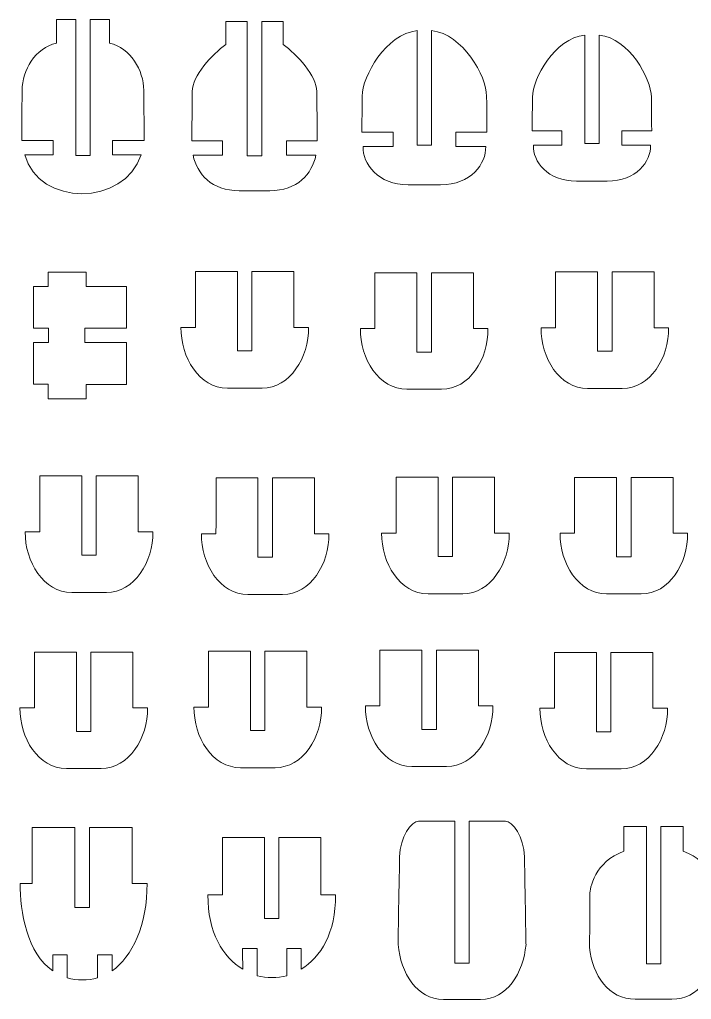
# Model space of a CAD drawing. Header units: centimetres. Extents: x -274 to 74, y -9 to 422.
# Drawn here: x -267.2 to -127.5, y -5.2 to 198.4 of the extents above; entities that cross this region are included whole.
import ezdxf

# ---------------------------------------------------------------- set-up
doc = ezdxf.new("R2010")
doc.units = ezdxf.units.CM
doc.header["$MEASUREMENT"] = 0
doc.layers.add('Camada 1', color=7, linetype='Continuous')

msp = doc.modelspace()

# ---------------------------------------------------------------- linework, layer by layer
at = {"layer": 'Camada 1', "lineweight": 9}
for points, knots in [([(-241.3261, 173.3201), (-241.3261, 173.3201), (-241.3904, 183.7227), (-241.3904, 183.7227), (-241.3904, 183.7227), (-241.4166, 187.9784), (-244.1126, 192.4433), (-248.5215, 193.56), (-248.5215, 193.56), (-248.5215, 193.56), (-248.5215, 198.4332), (-248.5215, 198.4332), (-248.5215, 198.4332), (-248.5215, 198.4332), (-252.5417, 198.4332), (-252.5417, 198.4332), (-252.5417, 198.4332), (-252.5417, 198.4332), (-252.5417, 170.1746), (-252.5417, 170.1746), (-252.5417, 170.1746), (-252.5417, 170.1746), (-255.5417, 170.1746), (-255.5417, 170.1746), (-255.5417, 170.1746), (-255.5417, 170.1746), (-255.5417, 198.4332), (-255.5417, 198.4332), (-255.5417, 198.4332), (-255.5417, 198.4332), (-259.5619, 198.4332), (-259.5619, 198.4332), (-259.5619, 198.4332), (-259.5619, 198.4332), (-259.5619, 193.56), (-259.5619, 193.56), (-259.5619, 193.56), (-263.9708, 192.4433), (-266.6669, 187.9784), (-266.6931, 183.7227), (-266.6931, 183.7227), (-266.6931, 183.7227), (-266.7571, 173.3201), (-266.7571, 173.3201), (-266.7571, 173.3201), (-266.7571, 173.3201), (-260.2233, 173.3201), (-260.2233, 173.3201), (-260.2233, 173.3201), (-260.2233, 173.3201), (-260.2233, 170.3201), (-260.2233, 170.3201), (-260.2233, 170.3201), (-260.2233, 170.3201), (-266.1466, 170.3201), (-266.1466, 170.3201), (-266.1466, 170.3201), (-263.2126, 159.5409), (-245.3826, 159.5698), (-241.9369, 170.3201), (-241.9369, 170.3201), (-241.9369, 170.3201), (-247.8601, 170.3201), (-247.8601, 170.3201), (-247.8601, 170.3201), (-247.8601, 170.3201), (-247.8601, 173.3201), (-247.8601, 173.3201), (-247.8601, 173.3201), (-247.8601, 173.3201), (-241.3261, 173.3201), (-241.3261, 173.3201)], [0, 0, 0, 0, 0.05263158, 0.05263158, 0.05263158, 0.05263159, 0.10526316, 0.10526316, 0.10526316, 0.10526317, 0.15789474, 0.15789474, 0.15789474, 0.15789475, 0.21052632, 0.21052632, 0.21052632, 0.21052633, 0.26315789, 0.26315789, 0.26315789, 0.2631579, 0.31578947, 0.31578947, 0.31578947, 0.31578948, 0.36842105, 0.36842105, 0.36842105, 0.36842106, 0.42105263, 0.42105263, 0.42105263, 0.42105264, 0.47368421, 0.47368421, 0.47368421, 0.47368422, 0.52631579, 0.52631579, 0.52631579, 0.5263158, 0.57894737, 0.57894737, 0.57894737, 0.57894738, 0.63157895, 0.63157895, 0.63157895, 0.63157896, 0.68421053, 0.68421053, 0.68421053, 0.68421054, 0.73684211, 0.73684211, 0.73684211, 0.73684212, 0.78947368, 0.78947368, 0.78947368, 0.78947369, 0.84210526, 0.84210526, 0.84210526, 0.84210527, 0.89473684, 0.89473684, 0.89473684, 0.89473685, 1, 1, 1, 1]), ([(-205.5788, 170.2279), (-206.4259, 166.3791), (-209.4458, 162.8423), (-215.1726, 162.8607), (-215.1726, 162.8607), (-215.1726, 162.8607), (-221.5482, 162.8607), (-221.5482, 162.8607), (-221.5482, 162.8607), (-227.275, 162.8423), (-230.2947, 166.3791), (-231.142, 170.2279), (-231.142, 170.2279), (-231.142, 170.2279), (-225.0188, 170.2279), (-225.0188, 170.2279), (-225.0188, 170.2279), (-225.0188, 170.2279), (-225.0188, 173.2279), (-225.0188, 173.2279), (-225.0188, 173.2279), (-225.0188, 173.2279), (-231.3919, 173.2279), (-231.3919, 173.2279), (-231.3919, 173.2279), (-231.3919, 173.2279), (-231.3257, 183.503), (-231.3257, 183.503), (-231.3257, 183.503), (-231.3054, 186.6691), (-227.1347, 191.3128), (-224.3352, 193.2345), (-224.3352, 193.2345), (-224.3352, 193.2345), (-224.3352, 198.0554), (-224.3352, 198.0554), (-224.3352, 198.0554), (-224.3352, 198.0554), (-219.8603, 198.0554), (-219.8603, 198.0554), (-219.8603, 198.0554), (-219.8603, 198.0554), (-219.8603, 170.1002), (-219.8603, 170.1002), (-219.8603, 170.1002), (-219.8603, 170.1002), (-216.8603, 170.1002), (-216.8603, 170.1002), (-216.8603, 170.1002), (-216.8603, 170.1002), (-216.8603, 198.0554), (-216.8603, 198.0554), (-216.8603, 198.0554), (-216.8603, 198.0554), (-212.3856, 198.0554), (-212.3856, 198.0554), (-212.3856, 198.0554), (-212.3856, 198.0554), (-212.3856, 193.2345), (-212.3856, 193.2345), (-212.3856, 193.2345), (-209.5861, 191.3128), (-205.4154, 186.6692), (-205.3951, 183.503), (-205.3951, 183.503), (-205.3951, 183.503), (-205.3288, 173.2279), (-205.3288, 173.2279), (-205.3288, 173.2279), (-205.3288, 173.2279), (-211.7019, 173.2279), (-211.7019, 173.2279), (-211.7019, 173.2279), (-211.7019, 173.2279), (-211.7019, 170.2279), (-211.7019, 170.2279), (-211.7019, 170.2279), (-211.7019, 170.2279), (-205.5788, 170.2279), (-205.5788, 170.2279)], [0, 0, 0, 0, 0.04761905, 0.04761905, 0.04761905, 0.04761906, 0.0952381, 0.0952381, 0.0952381, 0.09523811, 0.14285714, 0.14285714, 0.14285714, 0.14285715, 0.19047619, 0.19047619, 0.19047619, 0.1904762, 0.23809524, 0.23809524, 0.23809524, 0.23809525, 0.28571429, 0.28571429, 0.28571429, 0.2857143, 0.33333333, 0.33333333, 0.33333333, 0.33333334, 0.38095238, 0.38095238, 0.38095238, 0.38095239, 0.42857143, 0.42857143, 0.42857143, 0.42857144, 0.47619048, 0.47619048, 0.47619048, 0.47619049, 0.52380952, 0.52380952, 0.52380952, 0.52380953, 0.57142857, 0.57142857, 0.57142857, 0.57142858, 0.61904762, 0.61904762, 0.61904762, 0.61904763, 0.66666667, 0.66666667, 0.66666667, 0.66666668, 0.71428571, 0.71428571, 0.71428571, 0.71428572, 0.76190476, 0.76190476, 0.76190476, 0.76190477, 0.80952381, 0.80952381, 0.80952381, 0.80952382, 0.85714286, 0.85714286, 0.85714286, 0.85714287, 0.9047619, 0.9047619, 0.9047619, 0.90476191, 1, 1, 1, 1]), ([(-170.2799, 172.0264), (-170.142, 168.5402), (-173.3573, 164.0174), (-179.689, 164.106), (-179.689, 164.106), (-179.689, 164.106), (-186.3746, 164.106), (-186.3746, 164.106), (-186.3746, 164.106), (-192.7063, 164.0174), (-195.9215, 168.5402), (-195.7837, 172.0264), (-195.7837, 172.0264), (-195.7837, 172.0264), (-189.5477, 172.0264), (-189.5477, 172.0264), (-189.5477, 172.0264), (-189.5477, 172.0264), (-189.5477, 175.0264), (-189.5477, 175.0264), (-189.5477, 175.0264), (-189.5477, 175.0264), (-196.0407, 175.0264), (-196.0407, 175.0264), (-196.0407, 175.0264), (-196.0407, 175.0264), (-195.9725, 182.5008), (-195.9725, 182.5008), (-195.9725, 182.5008), (-195.9147, 186.7136), (-191.0835, 195.3947), (-184.5318, 196.1465), (-184.5318, 196.1465), (-184.5318, 196.1465), (-184.5318, 172.3127), (-184.5318, 172.3127), (-184.5318, 172.3127), (-184.5318, 172.3127), (-181.5318, 172.3127), (-181.5318, 172.3127), (-181.5318, 172.3127), (-181.5318, 172.3127), (-181.5318, 196.1465), (-181.5318, 196.1465), (-181.5318, 196.1465), (-174.9801, 195.3947), (-170.149, 186.7136), (-170.0911, 182.5008), (-170.0911, 182.5008), (-170.0911, 182.5008), (-170.0228, 175.0264), (-170.0228, 175.0264), (-170.0228, 175.0264), (-170.0228, 175.0264), (-176.5159, 175.0264), (-176.5159, 175.0264), (-176.5159, 175.0264), (-176.5159, 175.0264), (-176.5159, 172.0264), (-176.5159, 172.0264), (-176.5159, 172.0264), (-176.5159, 172.0264), (-170.2799, 172.0264), (-170.2799, 172.0264)], [0, 0, 0, 0, 0.05882353, 0.05882353, 0.05882353, 0.05882354, 0.11764706, 0.11764706, 0.11764706, 0.11764707, 0.17647059, 0.17647059, 0.17647059, 0.1764706, 0.23529412, 0.23529412, 0.23529412, 0.23529413, 0.29411765, 0.29411765, 0.29411765, 0.29411766, 0.35294118, 0.35294118, 0.35294118, 0.35294119, 0.41176471, 0.41176471, 0.41176471, 0.41176472, 0.47058824, 0.47058824, 0.47058824, 0.47058825, 0.52941176, 0.52941176, 0.52941176, 0.52941177, 0.58823529, 0.58823529, 0.58823529, 0.5882353, 0.64705882, 0.64705882, 0.64705882, 0.64705883, 0.70588235, 0.70588235, 0.70588235, 0.70588236, 0.76470588, 0.76470588, 0.76470588, 0.76470589, 0.82352941, 0.82352941, 0.82352941, 0.82352942, 0.88235294, 0.88235294, 0.88235294, 0.88235295, 1, 1, 1, 1]), ([(-136.0126, 172.2994), (-135.8809, 168.9999), (-138.9523, 164.7988), (-145.0004, 164.8825), (-145.0004, 164.8825), (-145.0004, 164.8825), (-151.3869, 164.8825), (-151.3869, 164.8825), (-151.3869, 164.8825), (-157.4348, 164.7988), (-160.5064, 168.9999), (-160.3745, 172.2994), (-160.3745, 172.2994), (-160.3745, 172.2994), (-154.4178, 172.2994), (-154.4178, 172.2994), (-154.4178, 172.2994), (-154.4178, 172.2994), (-154.4178, 175.2994), (-154.4178, 175.2994), (-154.4178, 175.2994), (-154.4178, 175.2994), (-160.6203, 175.2994), (-160.6203, 175.2994), (-160.6203, 175.2994), (-160.6203, 175.2994), (-160.5552, 182.294), (-160.5552, 182.294), (-160.5552, 182.294), (-160.4998, 186.2817), (-155.9521, 194.4986), (-149.6936, 195.2103), (-149.6936, 195.2103), (-149.6936, 195.2103), (-149.6936, 172.6505), (-149.6936, 172.6505), (-149.6936, 172.6505), (-149.6936, 172.6505), (-146.6936, 172.6505), (-146.6936, 172.6505), (-146.6936, 172.6505), (-146.6936, 172.6505), (-146.6936, 195.2103), (-146.6936, 195.2103), (-146.6936, 195.2103), (-140.4352, 194.4986), (-135.8875, 186.2817), (-135.8321, 182.294), (-135.8321, 182.294), (-135.8321, 182.294), (-135.767, 175.2994), (-135.767, 175.2994), (-135.767, 175.2994), (-135.767, 175.2994), (-141.9694, 175.2994), (-141.9694, 175.2994), (-141.9694, 175.2994), (-141.9694, 175.2994), (-141.9694, 172.2994), (-141.9694, 172.2994), (-141.9694, 172.2994), (-141.9694, 172.2994), (-136.0126, 172.2994), (-136.0126, 172.2994)], [0, 0, 0, 0, 0.05882353, 0.05882353, 0.05882353, 0.05882354, 0.11764706, 0.11764706, 0.11764706, 0.11764707, 0.17647059, 0.17647059, 0.17647059, 0.1764706, 0.23529412, 0.23529412, 0.23529412, 0.23529413, 0.29411765, 0.29411765, 0.29411765, 0.29411766, 0.35294118, 0.35294118, 0.35294118, 0.35294119, 0.41176471, 0.41176471, 0.41176471, 0.41176472, 0.47058824, 0.47058824, 0.47058824, 0.47058825, 0.52941176, 0.52941176, 0.52941176, 0.52941177, 0.58823529, 0.58823529, 0.58823529, 0.5882353, 0.64705882, 0.64705882, 0.64705882, 0.64705883, 0.70588235, 0.70588235, 0.70588235, 0.70588236, 0.76470588, 0.76470588, 0.76470588, 0.76470589, 0.82352941, 0.82352941, 0.82352941, 0.82352942, 0.88235294, 0.88235294, 0.88235294, 0.88235295, 1, 1, 1, 1]), ([(-244.9634, 134.2866), (-244.9634, 134.2866), (-244.9634, 142.9605), (-244.9634, 142.9605), (-244.9634, 142.9605), (-244.9634, 142.9605), (-253.3332, 142.9605), (-253.3332, 142.9605), (-253.3332, 142.9605), (-253.3332, 142.9605), (-253.3332, 145.9375), (-253.3332, 145.9375), (-253.3332, 145.9375), (-253.3332, 145.9375), (-261.2891, 145.9375), (-261.2891, 145.9375), (-261.2891, 145.9375), (-261.2891, 145.9375), (-261.2891, 142.9375), (-261.2891, 142.9375), (-261.2891, 142.9375), (-261.2891, 142.9375), (-264.3242, 142.9375), (-264.3242, 142.9375), (-264.3242, 142.9375), (-264.3242, 142.9375), (-264.3242, 134.2866), (-264.3242, 134.2866), (-264.3242, 134.2866), (-264.3242, 134.2866), (-261.2201, 134.2866), (-261.2201, 134.2866), (-261.2201, 134.2866), (-261.2201, 134.2866), (-261.2201, 131.2866), (-261.2201, 131.2866), (-261.2201, 131.2866), (-261.2201, 131.2866), (-264.3242, 131.2866), (-264.3242, 131.2866), (-264.3242, 131.2866), (-264.3242, 131.2866), (-264.3242, 122.6357), (-264.3242, 122.6357), (-264.3242, 122.6357), (-264.3242, 122.6357), (-261.2891, 122.6357), (-261.2891, 122.6357), (-261.2891, 122.6357), (-261.2891, 122.6357), (-261.2891, 119.6357), (-261.2891, 119.6357), (-261.2891, 119.6357), (-261.2891, 119.6357), (-253.3332, 119.6357), (-253.3332, 119.6357), (-253.3332, 119.6357), (-253.3332, 119.6357), (-253.3332, 122.6127), (-253.3332, 122.6127), (-253.3332, 122.6127), (-253.3332, 122.6127), (-244.9634, 122.6127), (-244.9634, 122.6127), (-244.9634, 122.6127), (-244.9634, 122.6127), (-244.9634, 131.2866), (-244.9634, 131.2866), (-244.9634, 131.2866), (-244.9634, 131.2866), (-253.654, 131.2866), (-253.654, 131.2866), (-253.654, 131.2866), (-253.654, 131.2866), (-253.654, 134.2866), (-253.654, 134.2866), (-253.654, 134.2866), (-253.654, 134.2866), (-244.9634, 134.2866), (-244.9634, 134.2866)], [0, 0, 0, 0, 0.04761905, 0.04761905, 0.04761905, 0.04761906, 0.0952381, 0.0952381, 0.0952381, 0.09523811, 0.14285714, 0.14285714, 0.14285714, 0.14285715, 0.19047619, 0.19047619, 0.19047619, 0.1904762, 0.23809524, 0.23809524, 0.23809524, 0.23809525, 0.28571429, 0.28571429, 0.28571429, 0.2857143, 0.33333333, 0.33333333, 0.33333333, 0.33333334, 0.38095238, 0.38095238, 0.38095238, 0.38095239, 0.42857143, 0.42857143, 0.42857143, 0.42857144, 0.47619048, 0.47619048, 0.47619048, 0.47619049, 0.52380952, 0.52380952, 0.52380952, 0.52380953, 0.57142857, 0.57142857, 0.57142857, 0.57142858, 0.61904762, 0.61904762, 0.61904762, 0.61904763, 0.66666667, 0.66666667, 0.66666667, 0.66666668, 0.71428571, 0.71428571, 0.71428571, 0.71428572, 0.76190476, 0.76190476, 0.76190476, 0.76190477, 0.80952381, 0.80952381, 0.80952381, 0.80952382, 0.85714286, 0.85714286, 0.85714286, 0.85714287, 0.9047619, 0.9047619, 0.9047619, 0.90476191, 1, 1, 1, 1]), ([(-218.8943, 146.0736), (-218.8943, 146.0736), (-218.8943, 129.5736), (-218.8943, 129.5736), (-218.8943, 129.5736), (-218.8943, 129.5736), (-221.8943, 129.5736), (-221.8943, 129.5736), (-221.8943, 129.5736), (-221.8943, 129.5736), (-221.8943, 146.0736), (-221.8943, 146.0736), (-221.8943, 146.0736), (-221.8943, 146.0736), (-230.6257, 146.0736), (-230.6257, 146.0736), (-230.6257, 146.0736), (-230.6257, 146.0736), (-230.6257, 134.4643), (-230.6257, 134.4643), (-230.6257, 134.4643), (-230.6257, 134.4643), (-233.662, 134.4643), (-233.662, 134.4643), (-233.662, 134.4643), (-233.7335, 128.2255), (-229.846, 121.8494), (-224.0044, 121.8494), (-224.0044, 121.8494), (-224.0044, 121.8494), (-216.7843, 121.8494), (-216.7843, 121.8494), (-216.7843, 121.8494), (-210.9427, 121.8494), (-207.055, 128.2255), (-207.1269, 134.4643), (-207.1269, 134.4643), (-207.1269, 134.4643), (-210.1632, 134.4643), (-210.1632, 134.4643), (-210.1632, 134.4643), (-210.1632, 134.4643), (-210.1632, 146.0736), (-210.1632, 146.0736), (-210.1632, 146.0736), (-210.1632, 146.0736), (-218.8943, 146.0736), (-218.8943, 146.0736)], [0, 0, 0, 0, 0.07692308, 0.07692308, 0.07692308, 0.07692309, 0.15384615, 0.15384615, 0.15384615, 0.15384616, 0.23076923, 0.23076923, 0.23076923, 0.23076924, 0.30769231, 0.30769231, 0.30769231, 0.30769232, 0.38461538, 0.38461538, 0.38461538, 0.38461539, 0.46153846, 0.46153846, 0.46153846, 0.46153847, 0.53846154, 0.53846154, 0.53846154, 0.53846155, 0.61538462, 0.61538462, 0.61538462, 0.61538463, 0.69230769, 0.69230769, 0.69230769, 0.6923077, 0.76923077, 0.76923077, 0.76923077, 0.76923078, 0.84615385, 0.84615385, 0.84615385, 0.84615386, 1, 1, 1, 1]), ([(-181.5758, 145.8093), (-181.5758, 145.8093), (-181.5758, 129.3094), (-181.5758, 129.3094), (-181.5758, 129.3094), (-181.5758, 129.3094), (-184.5758, 129.3094), (-184.5758, 129.3094), (-184.5758, 129.3094), (-184.5758, 129.3094), (-184.5758, 145.8093), (-184.5758, 145.8093), (-184.5758, 145.8093), (-184.5758, 145.8093), (-193.307, 145.8093), (-193.307, 145.8093), (-193.307, 145.8093), (-193.307, 145.8093), (-193.307, 134.2001), (-193.307, 134.2001), (-193.307, 134.2001), (-193.307, 134.2001), (-196.3432, 134.2001), (-196.3432, 134.2001), (-196.3432, 134.2001), (-196.4149, 127.961), (-192.5273, 121.585), (-186.6859, 121.585), (-186.6859, 121.585), (-186.6859, 121.585), (-179.4657, 121.585), (-179.4657, 121.585), (-179.4657, 121.585), (-173.6242, 121.585), (-169.7365, 127.961), (-169.8084, 134.2001), (-169.8084, 134.2001), (-169.8084, 134.2001), (-172.8447, 134.2001), (-172.8447, 134.2001), (-172.8447, 134.2001), (-172.8447, 134.2001), (-172.8447, 145.8093), (-172.8447, 145.8093), (-172.8447, 145.8093), (-172.8447, 145.8093), (-181.5758, 145.8093), (-181.5758, 145.8093)], [0, 0, 0, 0, 0.07692308, 0.07692308, 0.07692308, 0.07692309, 0.15384615, 0.15384615, 0.15384615, 0.15384616, 0.23076923, 0.23076923, 0.23076923, 0.23076924, 0.30769231, 0.30769231, 0.30769231, 0.30769232, 0.38461538, 0.38461538, 0.38461538, 0.38461539, 0.46153846, 0.46153846, 0.46153846, 0.46153847, 0.53846154, 0.53846154, 0.53846154, 0.53846155, 0.61538462, 0.61538462, 0.61538462, 0.61538463, 0.69230769, 0.69230769, 0.69230769, 0.6923077, 0.76923077, 0.76923077, 0.76923077, 0.76923078, 0.84615385, 0.84615385, 0.84615385, 0.84615386, 1, 1, 1, 1]), ([(-144.0039, 145.9932), (-144.0039, 145.9932), (-144.0039, 129.4934), (-144.0039, 129.4934), (-144.0039, 129.4934), (-144.0039, 129.4934), (-147.0039, 129.4934), (-147.0039, 129.4934), (-147.0039, 129.4934), (-147.0039, 129.4934), (-147.0039, 145.9932), (-147.0039, 145.9932), (-147.0039, 145.9932), (-147.0039, 145.9932), (-155.735, 145.9932), (-155.735, 145.9932), (-155.735, 145.9932), (-155.735, 145.9932), (-155.735, 134.384), (-155.735, 134.384), (-155.735, 134.384), (-155.735, 134.384), (-158.7713, 134.384), (-158.7713, 134.384), (-158.7713, 134.384), (-158.8433, 128.1451), (-154.9556, 121.7691), (-149.1139, 121.7691), (-149.1139, 121.7691), (-149.1139, 121.7691), (-141.894, 121.7691), (-141.894, 121.7691), (-141.894, 121.7691), (-136.0523, 121.7691), (-132.1646, 128.1451), (-132.2366, 134.384), (-132.2366, 134.384), (-132.2366, 134.384), (-135.2729, 134.384), (-135.2729, 134.384), (-135.2729, 134.384), (-135.2729, 134.384), (-135.2729, 145.9932), (-135.2729, 145.9932), (-135.2729, 145.9932), (-135.2729, 145.9932), (-144.0039, 145.9932), (-144.0039, 145.9932)], [0, 0, 0, 0, 0.07692308, 0.07692308, 0.07692308, 0.07692309, 0.15384615, 0.15384615, 0.15384615, 0.15384616, 0.23076923, 0.23076923, 0.23076923, 0.23076924, 0.30769231, 0.30769231, 0.30769231, 0.30769232, 0.38461538, 0.38461538, 0.38461538, 0.38461539, 0.46153846, 0.46153846, 0.46153846, 0.46153847, 0.53846154, 0.53846154, 0.53846154, 0.53846155, 0.61538462, 0.61538462, 0.61538462, 0.61538463, 0.69230769, 0.69230769, 0.69230769, 0.6923077, 0.76923077, 0.76923077, 0.76923077, 0.76923078, 0.84615385, 0.84615385, 0.84615385, 0.84615386, 1, 1, 1, 1]), ([(-251.2696, 103.5811), (-251.2696, 103.5811), (-251.2696, 87.0812), (-251.2696, 87.0812), (-251.2696, 87.0812), (-251.2696, 87.0812), (-254.2696, 87.0812), (-254.2696, 87.0812), (-254.2696, 87.0812), (-254.2696, 87.0812), (-254.2696, 103.5811), (-254.2696, 103.5811), (-254.2696, 103.5811), (-254.2696, 103.5811), (-263.0007, 103.5811), (-263.0007, 103.5811), (-263.0007, 103.5811), (-263.0007, 103.5811), (-263.0007, 91.9717), (-263.0007, 91.9717), (-263.0007, 91.9717), (-263.0007, 91.9717), (-266.0369, 91.9717), (-266.0369, 91.9717), (-266.0369, 91.9717), (-266.1089, 85.7328), (-262.2212, 79.3569), (-256.3796, 79.3569), (-256.3796, 79.3569), (-256.3796, 79.3569), (-249.1596, 79.3569), (-249.1596, 79.3569), (-249.1596, 79.3569), (-243.318, 79.3569), (-239.4304, 85.7328), (-239.5022, 91.9717), (-239.5022, 91.9717), (-239.5022, 91.9717), (-242.5386, 91.9717), (-242.5386, 91.9717), (-242.5386, 91.9717), (-242.5386, 91.9717), (-242.5386, 103.5811), (-242.5386, 103.5811), (-242.5386, 103.5811), (-242.5386, 103.5811), (-251.2696, 103.5811), (-251.2696, 103.5811)], [0, 0, 0, 0, 0.07692308, 0.07692308, 0.07692308, 0.07692309, 0.15384615, 0.15384615, 0.15384615, 0.15384616, 0.23076923, 0.23076923, 0.23076923, 0.23076924, 0.30769231, 0.30769231, 0.30769231, 0.30769232, 0.38461538, 0.38461538, 0.38461538, 0.38461539, 0.46153846, 0.46153846, 0.46153846, 0.46153847, 0.53846154, 0.53846154, 0.53846154, 0.53846155, 0.61538462, 0.61538462, 0.61538462, 0.61538463, 0.69230769, 0.69230769, 0.69230769, 0.6923077, 0.76923077, 0.76923077, 0.76923077, 0.76923078, 0.84615385, 0.84615385, 0.84615385, 0.84615386, 1, 1, 1, 1]), ([(-214.6406, 103.1706), (-214.6406, 103.1706), (-214.6406, 86.6706), (-214.6406, 86.6706), (-214.6406, 86.6706), (-214.6406, 86.6706), (-217.6406, 86.6706), (-217.6406, 86.6706), (-217.6406, 86.6706), (-217.6406, 86.6706), (-217.6363, 103.1697), (-217.6363, 103.1697), (-217.6363, 103.1697), (-217.6363, 103.1697), (-226.3224, 103.1689), (-226.3224, 103.1689), (-226.3224, 103.1689), (-226.3224, 103.1689), (-226.3716, 91.5612), (-226.3716, 91.5612), (-226.3716, 91.5612), (-226.3716, 91.5612), (-229.4079, 91.5612), (-229.4079, 91.5612), (-229.4079, 91.5612), (-229.4798, 85.3223), (-225.5921, 78.9462), (-219.7506, 78.9462), (-219.7506, 78.9462), (-219.7506, 78.9462), (-212.5305, 78.9462), (-212.5305, 78.9462), (-212.5305, 78.9462), (-206.6889, 78.9462), (-202.8013, 85.3223), (-202.8731, 91.5612), (-202.8731, 91.5612), (-202.8731, 91.5612), (-205.9095, 91.5612), (-205.9095, 91.5612), (-205.9095, 91.5612), (-205.9095, 91.5612), (-205.9138, 103.1847), (-205.9138, 103.1847), (-205.9138, 103.1847), (-205.9138, 103.1847), (-214.6406, 103.1706), (-214.6406, 103.1706)], [0, 0, 0, 0, 0.07692308, 0.07692308, 0.07692308, 0.07692309, 0.15384615, 0.15384615, 0.15384615, 0.15384616, 0.23076923, 0.23076923, 0.23076923, 0.23076924, 0.30769231, 0.30769231, 0.30769231, 0.30769232, 0.38461538, 0.38461538, 0.38461538, 0.38461539, 0.46153846, 0.46153846, 0.46153846, 0.46153847, 0.53846154, 0.53846154, 0.53846154, 0.53846155, 0.61538462, 0.61538462, 0.61538462, 0.61538463, 0.69230769, 0.69230769, 0.69230769, 0.6923077, 0.76923077, 0.76923077, 0.76923077, 0.76923078, 0.84615385, 0.84615385, 0.84615385, 0.84615386, 1, 1, 1, 1]), ([(-177.1609, 103.3169), (-177.1609, 103.3169), (-177.1609, 86.817), (-177.1609, 86.817), (-177.1609, 86.817), (-177.1609, 86.817), (-180.1609, 86.817), (-180.1609, 86.817), (-180.1609, 86.817), (-180.1609, 86.817), (-180.1652, 103.331), (-180.1652, 103.331), (-180.1652, 103.331), (-180.1652, 103.331), (-188.8921, 103.3169), (-188.8921, 103.3169), (-188.8921, 103.3169), (-188.8921, 103.3169), (-188.8921, 91.7076), (-188.8921, 91.7076), (-188.8921, 91.7076), (-188.8921, 91.7076), (-191.9284, 91.7076), (-191.9284, 91.7076), (-191.9284, 91.7076), (-192.0003, 85.4687), (-188.1124, 79.0927), (-182.271, 79.0927), (-182.271, 79.0927), (-182.271, 79.0927), (-175.0508, 79.0927), (-175.0508, 79.0927), (-175.0508, 79.0927), (-169.2093, 79.0927), (-165.3216, 85.4687), (-165.3934, 91.7076), (-165.3934, 91.7076), (-165.3934, 91.7076), (-168.4298, 91.7076), (-168.4298, 91.7076), (-168.4298, 91.7076), (-168.4298, 91.7076), (-168.4298, 103.3169), (-168.4298, 103.3169), (-168.4298, 103.3169), (-168.4298, 103.3169), (-177.1609, 103.3169), (-177.1609, 103.3169)], [0, 0, 0, 0, 0.07692308, 0.07692308, 0.07692308, 0.07692309, 0.15384615, 0.15384615, 0.15384615, 0.15384616, 0.23076923, 0.23076923, 0.23076923, 0.23076924, 0.30769231, 0.30769231, 0.30769231, 0.30769232, 0.38461538, 0.38461538, 0.38461538, 0.38461539, 0.46153846, 0.46153846, 0.46153846, 0.46153847, 0.53846154, 0.53846154, 0.53846154, 0.53846155, 0.61538462, 0.61538462, 0.61538462, 0.61538463, 0.69230769, 0.69230769, 0.69230769, 0.6923077, 0.76923077, 0.76923077, 0.76923077, 0.76923078, 0.84615385, 0.84615385, 0.84615385, 0.84615386, 1, 1, 1, 1]), ([(-140.052, 103.2766), (-140.052, 103.2766), (-140.052, 86.7767), (-140.052, 86.7767), (-140.052, 86.7767), (-140.052, 86.7767), (-143.052, 86.7767), (-143.052, 86.7767), (-143.052, 86.7767), (-143.052, 86.7767), (-143.052, 103.2766), (-143.052, 103.2766), (-143.052, 103.2766), (-143.052, 103.2766), (-151.7833, 103.2766), (-151.7833, 103.2766), (-151.7833, 103.2766), (-151.7833, 103.2766), (-151.7833, 91.6672), (-151.7833, 91.6672), (-151.7833, 91.6672), (-151.7833, 91.6672), (-154.8196, 91.6672), (-154.8196, 91.6672), (-154.8196, 91.6672), (-154.8914, 85.4284), (-151.0037, 79.0523), (-145.1621, 79.0523), (-145.1621, 79.0523), (-145.1621, 79.0523), (-137.9421, 79.0523), (-137.9421, 79.0523), (-137.9421, 79.0523), (-132.1004, 79.0523), (-128.2127, 85.4284), (-128.2847, 91.6672), (-128.2847, 91.6672), (-128.2847, 91.6672), (-131.321, 91.6672), (-131.321, 91.6672), (-131.321, 91.6672), (-131.321, 91.6672), (-131.321, 103.2766), (-131.321, 103.2766), (-131.321, 103.2766), (-131.321, 103.2766), (-140.052, 103.2766), (-140.052, 103.2766)], [0, 0, 0, 0, 0.07692308, 0.07692308, 0.07692308, 0.07692309, 0.15384615, 0.15384615, 0.15384615, 0.15384616, 0.23076923, 0.23076923, 0.23076923, 0.23076924, 0.30769231, 0.30769231, 0.30769231, 0.30769232, 0.38461538, 0.38461538, 0.38461538, 0.38461539, 0.46153846, 0.46153846, 0.46153846, 0.46153847, 0.53846154, 0.53846154, 0.53846154, 0.53846155, 0.61538462, 0.61538462, 0.61538462, 0.61538463, 0.69230769, 0.69230769, 0.69230769, 0.6923077, 0.76923077, 0.76923077, 0.76923077, 0.76923078, 0.84615385, 0.84615385, 0.84615385, 0.84615386, 1, 1, 1, 1]), ([(-180.5367, 67.3978), (-180.5367, 67.3978), (-180.5367, 50.898), (-180.5367, 50.898), (-180.5367, 50.898), (-180.5367, 50.898), (-183.5367, 50.898), (-183.5367, 50.898), (-183.5367, 50.898), (-183.5367, 50.898), (-183.5367, 67.3978), (-183.5367, 67.3978), (-183.5367, 67.3978), (-183.5367, 67.3978), (-192.2678, 67.3978), (-192.2678, 67.3978), (-192.2678, 67.3978), (-192.2678, 67.3978), (-192.2678, 55.7883), (-192.2678, 55.7883), (-192.2678, 55.7883), (-192.2678, 55.7883), (-195.3041, 55.7883), (-195.3041, 55.7883), (-195.3041, 55.7883), (-195.3758, 49.5497), (-191.4882, 43.1735), (-185.6468, 43.1735), (-185.6468, 43.1735), (-185.6468, 43.1735), (-178.4266, 43.1735), (-178.4266, 43.1735), (-178.4266, 43.1735), (-172.585, 43.1735), (-168.6974, 49.5497), (-168.7692, 55.7883), (-168.7692, 55.7883), (-168.7692, 55.7883), (-171.8055, 55.7883), (-171.8055, 55.7883), (-171.8055, 55.7883), (-171.8055, 55.7883), (-171.8055, 67.3978), (-171.8055, 67.3978), (-171.8055, 67.3978), (-171.8055, 67.3978), (-180.5367, 67.3978), (-180.5367, 67.3978)], [0, 0, 0, 0, 0.07692308, 0.07692308, 0.07692308, 0.07692309, 0.15384615, 0.15384615, 0.15384615, 0.15384616, 0.23076923, 0.23076923, 0.23076923, 0.23076924, 0.30769231, 0.30769231, 0.30769231, 0.30769232, 0.38461538, 0.38461538, 0.38461538, 0.38461539, 0.46153846, 0.46153846, 0.46153846, 0.46153847, 0.53846154, 0.53846154, 0.53846154, 0.53846155, 0.61538462, 0.61538462, 0.61538462, 0.61538463, 0.69230769, 0.69230769, 0.69230769, 0.6923077, 0.76923077, 0.76923077, 0.76923077, 0.76923078, 0.84615385, 0.84615385, 0.84615385, 0.84615386, 1, 1, 1, 1]), ([(-252.3733, 66.975), (-252.3733, 66.975), (-252.3733, 50.4752), (-252.3733, 50.4752), (-252.3733, 50.4752), (-252.3733, 50.4752), (-255.3733, 50.4752), (-255.3733, 50.4752), (-255.3733, 50.4752), (-255.3733, 50.4752), (-255.3733, 66.975), (-255.3733, 66.975), (-255.3733, 66.975), (-255.3733, 66.975), (-264.1044, 66.975), (-264.1044, 66.975), (-264.1044, 66.975), (-264.1044, 66.975), (-264.1044, 55.3657), (-264.1044, 55.3657), (-264.1044, 55.3657), (-264.1044, 55.3657), (-267.1407, 55.3657), (-267.1407, 55.3657), (-267.1407, 55.3657), (-267.2125, 49.1268), (-263.3249, 42.7508), (-257.4834, 42.7508), (-257.4834, 42.7508), (-257.4834, 42.7508), (-250.2633, 42.7508), (-250.2633, 42.7508), (-250.2633, 42.7508), (-244.4216, 42.7508), (-240.5341, 49.1268), (-240.606, 55.3657), (-240.606, 55.3657), (-240.606, 55.3657), (-243.6423, 55.3657), (-243.6423, 55.3657), (-243.6423, 55.3657), (-243.6423, 55.3657), (-243.6423, 66.975), (-243.6423, 66.975), (-243.6423, 66.975), (-243.6423, 66.975), (-252.3733, 66.975), (-252.3733, 66.975)], [0, 0, 0, 0, 0.07692308, 0.07692308, 0.07692308, 0.07692309, 0.15384615, 0.15384615, 0.15384615, 0.15384616, 0.23076923, 0.23076923, 0.23076923, 0.23076924, 0.30769231, 0.30769231, 0.30769231, 0.30769232, 0.38461538, 0.38461538, 0.38461538, 0.38461539, 0.46153846, 0.46153846, 0.46153846, 0.46153847, 0.53846154, 0.53846154, 0.53846154, 0.53846155, 0.61538462, 0.61538462, 0.61538462, 0.61538463, 0.69230769, 0.69230769, 0.69230769, 0.6923077, 0.76923077, 0.76923077, 0.76923077, 0.76923078, 0.84615385, 0.84615385, 0.84615385, 0.84615386, 1, 1, 1, 1]), ([(-216.1811, 67.1594), (-216.1811, 67.1594), (-216.1811, 50.6596), (-216.1811, 50.6596), (-216.1811, 50.6596), (-216.1811, 50.6596), (-219.1811, 50.6596), (-219.1811, 50.6596), (-219.1811, 50.6596), (-219.1811, 50.6596), (-219.1811, 67.1594), (-219.1811, 67.1594), (-219.1811, 67.1594), (-219.1811, 67.1594), (-227.9122, 67.1594), (-227.9122, 67.1594), (-227.9122, 67.1594), (-227.9122, 67.1594), (-227.9122, 55.5501), (-227.9122, 55.5501), (-227.9122, 55.5501), (-227.9122, 55.5501), (-230.9485, 55.5501), (-230.9485, 55.5501), (-230.9485, 55.5501), (-231.0204, 49.3113), (-227.1326, 42.9351), (-221.2912, 42.9351), (-221.2912, 42.9351), (-221.2912, 42.9351), (-214.071, 42.9351), (-214.071, 42.9351), (-214.071, 42.9351), (-208.2295, 42.9351), (-204.3418, 49.3113), (-204.4136, 55.5501), (-204.4136, 55.5501), (-204.4136, 55.5501), (-207.45, 55.5501), (-207.45, 55.5501), (-207.45, 55.5501), (-207.45, 55.5501), (-207.45, 67.1594), (-207.45, 67.1594), (-207.45, 67.1594), (-207.45, 67.1594), (-216.1811, 67.1594), (-216.1811, 67.1594)], [0, 0, 0, 0, 0.07692308, 0.07692308, 0.07692308, 0.07692309, 0.15384615, 0.15384615, 0.15384615, 0.15384616, 0.23076923, 0.23076923, 0.23076923, 0.23076924, 0.30769231, 0.30769231, 0.30769231, 0.30769232, 0.38461538, 0.38461538, 0.38461538, 0.38461539, 0.46153846, 0.46153846, 0.46153846, 0.46153847, 0.53846154, 0.53846154, 0.53846154, 0.53846155, 0.61538462, 0.61538462, 0.61538462, 0.61538463, 0.69230769, 0.69230769, 0.69230769, 0.6923077, 0.76923077, 0.76923077, 0.76923077, 0.76923078, 0.84615385, 0.84615385, 0.84615385, 0.84615386, 1, 1, 1, 1]), ([(-144.2338, 66.895), (-144.2338, 66.895), (-144.2338, 50.3951), (-144.2338, 50.3951), (-144.2338, 50.3951), (-144.2338, 50.3951), (-147.2338, 50.3951), (-147.2338, 50.3951), (-147.2338, 50.3951), (-147.2338, 50.3951), (-147.2338, 66.895), (-147.2338, 66.895), (-147.2338, 66.895), (-147.2338, 66.895), (-155.9652, 66.895), (-155.9652, 66.895), (-155.9652, 66.895), (-155.9652, 66.895), (-155.9652, 55.2856), (-155.9652, 55.2856), (-155.9652, 55.2856), (-155.9652, 55.2856), (-159.0013, 55.2856), (-159.0013, 55.2856), (-159.0013, 55.2856), (-159.0732, 49.0468), (-155.1855, 42.6708), (-149.344, 42.6708), (-149.344, 42.6708), (-149.344, 42.6708), (-142.1238, 42.6708), (-142.1238, 42.6708), (-142.1238, 42.6708), (-136.2823, 42.6708), (-132.3946, 49.0468), (-132.4664, 55.2856), (-132.4664, 55.2856), (-132.4664, 55.2856), (-135.5028, 55.2856), (-135.5028, 55.2856), (-135.5028, 55.2856), (-135.5028, 55.2856), (-135.5028, 66.895), (-135.5028, 66.895), (-135.5028, 66.895), (-135.5028, 66.895), (-144.2338, 66.895), (-144.2338, 66.895)], [0, 0, 0, 0, 0.07692308, 0.07692308, 0.07692308, 0.07692309, 0.15384615, 0.15384615, 0.15384615, 0.15384616, 0.23076923, 0.23076923, 0.23076923, 0.23076924, 0.30769231, 0.30769231, 0.30769231, 0.30769232, 0.38461538, 0.38461538, 0.38461538, 0.38461539, 0.46153846, 0.46153846, 0.46153846, 0.46153847, 0.53846154, 0.53846154, 0.53846154, 0.53846155, 0.61538462, 0.61538462, 0.61538462, 0.61538463, 0.69230769, 0.69230769, 0.69230769, 0.6923077, 0.76923077, 0.76923077, 0.76923077, 0.76923078, 0.84615385, 0.84615385, 0.84615385, 0.84615386, 1, 1, 1, 1]), ([(-173.7089, 31.826), (-173.7089, 31.826), (-173.7089, 2.3238), (-173.7089, 2.3238), (-173.7089, 2.3238), (-173.7089, 2.3238), (-176.7089, 2.3238), (-176.7089, 2.3238), (-176.7089, 2.3238), (-176.7089, 2.3238), (-176.7089, 31.826), (-176.7089, 31.826), (-176.7089, 31.826), (-176.7089, 31.826), (-184.2353, 31.8031), (-184.2353, 31.8031), (-184.2353, 31.8031), (-185.6813, 31.7987), (-188.1157, 28.6325), (-188.1917, 24.3805), (-188.1917, 24.3805), (-188.1917, 24.3805), (-188.5169, 6.181), (-188.5169, 6.181), (-188.5169, 6.181), (-187.934, 0.2256), (-184.5639, -5.2247), (-179.0847, -5.2247), (-179.0847, -5.2247), (-179.0847, -5.2247), (-171.3331, -5.2247), (-171.3331, -5.2247), (-171.3331, -5.2247), (-165.854, -5.2247), (-162.4838, 0.2256), (-161.9009, 6.181), (-161.9009, 6.181), (-161.9009, 6.181), (-162.2259, 24.3805), (-162.2259, 24.3805), (-162.2259, 24.3805), (-162.302, 28.6325), (-164.7366, 31.7987), (-166.1824, 31.8031), (-166.1824, 31.8031), (-166.1824, 31.8031), (-173.7089, 31.826), (-173.7089, 31.826)], [0, 0, 0, 0, 0.07692308, 0.07692308, 0.07692308, 0.07692309, 0.15384615, 0.15384615, 0.15384615, 0.15384616, 0.23076923, 0.23076923, 0.23076923, 0.23076924, 0.30769231, 0.30769231, 0.30769231, 0.30769232, 0.38461538, 0.38461538, 0.38461538, 0.38461539, 0.46153846, 0.46153846, 0.46153846, 0.46153847, 0.53846154, 0.53846154, 0.53846154, 0.53846155, 0.61538462, 0.61538462, 0.61538462, 0.61538463, 0.69230769, 0.69230769, 0.69230769, 0.6923077, 0.76923077, 0.76923077, 0.76923077, 0.76923078, 0.84615385, 0.84615385, 0.84615385, 0.84615386, 1, 1, 1, 1]), ([(-133.8772, 30.7031), (-133.8772, 30.7031), (-133.8772, 2.1564), (-133.8772, 2.1564), (-133.8772, 2.1564), (-133.8772, 2.1564), (-136.8772, 2.1564), (-136.8772, 2.1564), (-136.8772, 2.1564), (-136.8772, 2.1564), (-136.8772, 30.7031), (-136.8772, 30.7031), (-136.8772, 30.7031), (-136.8772, 30.7031), (-141.5455, 30.7031), (-141.5455, 30.7031), (-141.5455, 30.7031), (-141.5455, 30.7031), (-141.5455, 25.5641), (-141.5455, 25.5641), (-141.5455, 25.5641), (-147.6086, 23.448), (-148.6482, 17.715), (-148.6499, 16.6381), (-148.6499, 16.6381), (-148.6499, 16.6381), (-148.6676, 5.5725), (-148.6676, 5.5725), (-148.6676, 5.5725), (-148.082, -0.2636), (-144.696, -5.1905), (-139.1913, -5.1905), (-139.1913, -5.1905), (-139.1913, -5.1905), (-131.5631, -5.1905), (-131.5631, -5.1905), (-131.5631, -5.1905), (-126.0585, -5.1905), (-122.6725, -0.2636), (-122.0867, 5.5725), (-122.0867, 5.5725), (-122.0867, 5.5725), (-122.1046, 16.6381), (-122.1046, 16.6381), (-122.1046, 16.6381), (-122.1061, 17.715), (-123.1458, 23.448), (-129.209, 25.5641), (-129.209, 25.5641), (-129.209, 25.5641), (-129.209, 30.7031), (-129.209, 30.7031), (-129.209, 30.7031), (-129.209, 30.7031), (-133.8772, 30.7031), (-133.8772, 30.7031)], [0, 0, 0, 0, 0.06666667, 0.06666667, 0.06666667, 0.06666668, 0.13333333, 0.13333333, 0.13333333, 0.13333334, 0.2, 0.2, 0.2, 0.20000001, 0.26666667, 0.26666667, 0.26666667, 0.26666668, 0.33333333, 0.33333333, 0.33333333, 0.33333334, 0.4, 0.4, 0.4, 0.40000001, 0.46666667, 0.46666667, 0.46666667, 0.46666668, 0.53333333, 0.53333333, 0.53333333, 0.53333334, 0.6, 0.6, 0.6, 0.60000001, 0.66666667, 0.66666667, 0.66666667, 0.66666668, 0.73333333, 0.73333333, 0.73333333, 0.73333334, 0.8, 0.8, 0.8, 0.80000001, 0.86666667, 0.86666667, 0.86666667, 0.86666668, 1, 1, 1, 1]), ([(-247.9896, 0.7411), (-243.8477, 3.4414), (-240.6092, 10.3896), (-240.7005, 18.8961), (-240.7005, 18.8961), (-240.7005, 18.8961), (-240.7005, 18.8961), (-240.7005, 18.8961), (-240.7005, 18.8961), (-240.7005, 18.8961), (-243.7889, 18.8961), (-243.7889, 18.8961), (-243.7889, 18.8961), (-243.7889, 18.8961), (-243.7889, 30.5097), (-243.7889, 30.5097), (-243.7889, 30.5097), (-243.7889, 30.5097), (-252.6949, 30.5097), (-252.6949, 30.5097), (-252.6949, 30.5097), (-252.6949, 30.5097), (-252.6949, 13.8746), (-252.6949, 13.8746), (-252.6949, 13.8746), (-252.6949, 13.8746), (-255.6949, 13.8746), (-255.6949, 13.8746), (-255.6949, 13.8746), (-255.6949, 13.8746), (-255.6949, 30.5097), (-255.6949, 30.5097), (-255.6949, 30.5097), (-255.6949, 30.5097), (-264.6008, 30.5097), (-264.6008, 30.5097), (-264.6008, 30.5097), (-264.6008, 30.5097), (-264.6008, 18.8961), (-264.6008, 18.8961), (-264.6008, 18.8961), (-264.6008, 18.8961), (-267.068, 18.8961), (-267.068, 18.8961), (-267.068, 18.8961), (-267.1305, 13.1063), (-265.6466, 4.1894), (-260.3105, 0.7391), (-260.3105, 0.7391), (-260.3105, 0.7391), (-260.3132, 4.0637), (-260.3132, 4.0637), (-260.3132, 4.0637), (-260.3132, 4.0637), (-260.3132, 4.0638), (-260.3132, 4.0638), (-260.3132, 4.0638), (-260.3132, 4.0638), (-260.3131, 4.0638), (-260.3131, 4.0638), (-260.3131, 4.0638), (-260.3131, 4.0638), (-257.3132, 4.0638), (-257.3132, 4.0638), (-257.3132, 4.0638), (-257.3132, 4.0638), (-257.3132, 4.0637), (-257.3132, 4.0637), (-257.3132, 4.0637), (-257.3132, 4.0637), (-257.3132, 4.0637), (-257.3132, 4.0637), (-257.3132, 4.0637), (-257.3132, 4.0637), (-257.3132, -0.7345), (-257.3132, -0.7345), (-257.3132, -0.7345), (-255.2983, -1.2995), (-252.9992, -1.3083), (-250.9896, -0.7346), (-250.9896, -0.7346), (-250.9896, -0.7346), (-250.9896, 4.0637), (-250.9896, 4.0637), (-250.9896, 4.0637), (-250.9896, 4.0637), (-250.9896, 4.0637), (-250.9896, 4.0637), (-250.9896, 4.0637), (-250.9896, 4.0637), (-250.9896, 4.0638), (-250.9896, 4.0638), (-250.9896, 4.0638), (-250.9896, 4.0638), (-247.9897, 4.0638), (-247.9897, 4.0638), (-247.9897, 4.0638), (-247.9897, 4.0638), (-247.9896, 4.0638), (-247.9896, 4.0638), (-247.9896, 4.0638), (-247.9896, 4.0638), (-247.9896, 4.0637), (-247.9896, 4.0637), (-247.9896, 4.0637), (-247.9896, 4.0637), (-247.9896, 0.7411), (-247.9896, 0.7411)], [0, 0, 0, 0, 0.03571429, 0.03571429, 0.03571429, 0.0357143, 0.07142857, 0.07142857, 0.07142857, 0.07142858, 0.10714286, 0.10714286, 0.10714286, 0.10714287, 0.14285714, 0.14285714, 0.14285714, 0.14285715, 0.17857143, 0.17857143, 0.17857143, 0.17857144, 0.21428571, 0.21428571, 0.21428571, 0.21428572, 0.25, 0.25, 0.25, 0.25000001, 0.28571429, 0.28571429, 0.28571429, 0.2857143, 0.32142857, 0.32142857, 0.32142857, 0.32142858, 0.35714286, 0.35714286, 0.35714286, 0.35714287, 0.39285714, 0.39285714, 0.39285714, 0.39285715, 0.42857143, 0.42857143, 0.42857143, 0.42857144, 0.46428571, 0.46428571, 0.46428571, 0.46428572, 0.5, 0.5, 0.5, 0.50000001, 0.53571429, 0.53571429, 0.53571429, 0.5357143, 0.57142857, 0.57142857, 0.57142857, 0.57142858, 0.60714286, 0.60714286, 0.60714286, 0.60714287, 0.64285714, 0.64285714, 0.64285714, 0.64285715, 0.67857143, 0.67857143, 0.67857143, 0.67857144, 0.71428571, 0.71428571, 0.71428571, 0.71428572, 0.75, 0.75, 0.75, 0.75000001, 0.78571429, 0.78571429, 0.78571429, 0.7857143, 0.82142857, 0.82142857, 0.82142857, 0.82142858, 0.85714286, 0.85714286, 0.85714286, 0.85714287, 0.89285714, 0.89285714, 0.89285714, 0.89285715, 0.92857143, 0.92857143, 0.92857143, 0.92857144, 1, 1, 1, 1]), ([(-208.6571, 1.0539), (-204.5851, 3.5373), (-201.4258, 8.6769), (-201.516, 16.5004), (-201.516, 16.5004), (-201.516, 16.5004), (-201.516, 16.5004), (-201.516, 16.5004), (-201.516, 16.5004), (-201.516, 16.5004), (-204.5523, 16.5004), (-204.5523, 16.5004), (-204.5523, 16.5004), (-204.5523, 16.5004), (-204.5523, 28.4316), (-204.5523, 28.4316), (-204.5523, 28.4316), (-204.5523, 28.4316), (-213.2835, 28.4316), (-213.2835, 28.4316), (-213.2835, 28.4316), (-213.2835, 28.4316), (-213.2835, 11.6097), (-213.2835, 11.6097), (-213.2835, 11.6097), (-213.2835, 11.6097), (-216.2835, 11.6097), (-216.2835, 11.6097), (-216.2835, 11.6097), (-216.2835, 11.6097), (-216.2835, 28.4316), (-216.2835, 28.4316), (-216.2835, 28.4316), (-216.2835, 28.4316), (-225.0145, 28.4316), (-225.0145, 28.4316), (-225.0145, 28.4316), (-225.0145, 28.4316), (-225.0145, 16.5004), (-225.0145, 16.5004), (-225.0145, 16.5004), (-225.0145, 16.5004), (-228.0508, 16.5004), (-228.0508, 16.5004), (-228.0508, 16.5004), (-228.1407, 8.7006), (-224.9354, 3.5409), (-220.8214, 1.0521), (-220.8214, 1.0521), (-220.8214, 1.0521), (-220.8242, 5.3678), (-220.8242, 5.3678), (-220.8242, 5.3678), (-220.8242, 5.3678), (-220.8242, 5.3678), (-220.8242, 5.3678), (-220.8242, 5.3678), (-220.8242, 5.3678), (-220.824, 5.3678), (-220.824, 5.3678), (-220.824, 5.3678), (-220.824, 5.3678), (-217.8242, 5.3678), (-217.8242, 5.3678), (-217.8242, 5.3678), (-217.8242, 5.3678), (-217.8242, 5.3678), (-217.8242, 5.3678), (-217.8242, 5.3678), (-217.8242, 5.3678), (-217.8242, 5.3677), (-217.8242, 5.3677), (-217.8242, 5.3677), (-217.8242, 5.3677), (-217.8242, -0.3033), (-217.8242, -0.3033), (-217.8242, -0.3033), (-215.8431, -0.8229), (-213.633, -0.8308), (-211.6571, -0.3035), (-211.6571, -0.3035), (-211.6571, -0.3035), (-211.6571, 5.3677), (-211.6571, 5.3677), (-211.6571, 5.3677), (-211.6571, 5.3677), (-211.6571, 5.3678), (-211.6571, 5.3678), (-211.6571, 5.3678), (-211.6571, 5.3678), (-211.6571, 5.3678), (-211.6571, 5.3678), (-211.6571, 5.3678), (-211.6571, 5.3678), (-208.6573, 5.3678), (-208.6573, 5.3678), (-208.6573, 5.3678), (-208.6573, 5.3678), (-208.6571, 5.3678), (-208.6571, 5.3678), (-208.6571, 5.3678), (-208.6571, 5.3678), (-208.6571, 5.3678), (-208.6571, 5.3678), (-208.6571, 5.3678), (-208.6571, 5.3678), (-208.6571, 1.0539), (-208.6571, 1.0539)], [0, 0, 0, 0, 0.03571429, 0.03571429, 0.03571429, 0.0357143, 0.07142857, 0.07142857, 0.07142857, 0.07142858, 0.10714286, 0.10714286, 0.10714286, 0.10714287, 0.14285714, 0.14285714, 0.14285714, 0.14285715, 0.17857143, 0.17857143, 0.17857143, 0.17857144, 0.21428571, 0.21428571, 0.21428571, 0.21428572, 0.25, 0.25, 0.25, 0.25000001, 0.28571429, 0.28571429, 0.28571429, 0.2857143, 0.32142857, 0.32142857, 0.32142857, 0.32142858, 0.35714286, 0.35714286, 0.35714286, 0.35714287, 0.39285714, 0.39285714, 0.39285714, 0.39285715, 0.42857143, 0.42857143, 0.42857143, 0.42857144, 0.46428571, 0.46428571, 0.46428571, 0.46428572, 0.5, 0.5, 0.5, 0.50000001, 0.53571429, 0.53571429, 0.53571429, 0.5357143, 0.57142857, 0.57142857, 0.57142857, 0.57142858, 0.60714286, 0.60714286, 0.60714286, 0.60714287, 0.64285714, 0.64285714, 0.64285714, 0.64285715, 0.67857143, 0.67857143, 0.67857143, 0.67857144, 0.71428571, 0.71428571, 0.71428571, 0.71428572, 0.75, 0.75, 0.75, 0.75000001, 0.78571429, 0.78571429, 0.78571429, 0.7857143, 0.82142857, 0.82142857, 0.82142857, 0.82142858, 0.85714286, 0.85714286, 0.85714286, 0.85714287, 0.89285714, 0.89285714, 0.89285714, 0.89285715, 0.92857143, 0.92857143, 0.92857143, 0.92857144, 1, 1, 1, 1])]:
    msp.add_open_spline(points, degree=3, knots=knots, dxfattribs=at)

doc.saveas('drawing.dxf')
